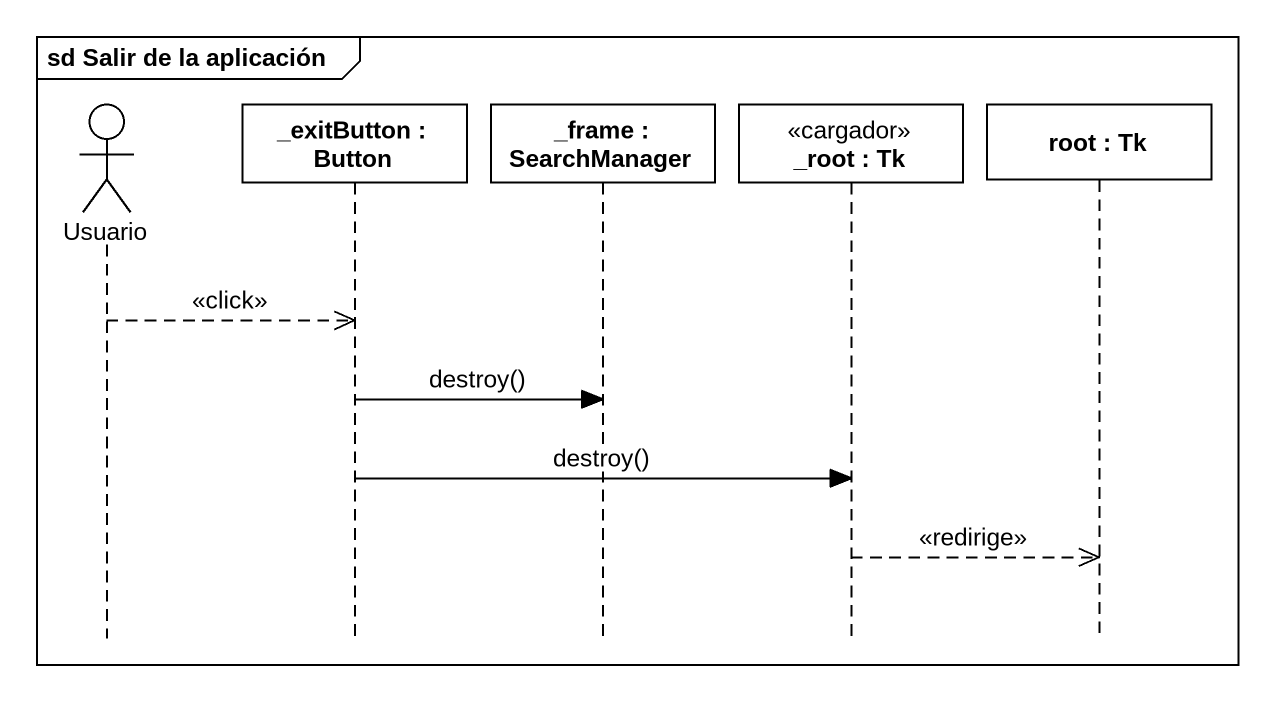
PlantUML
@startuml
mainframe sd Salir de la aplicación
hide footbox
actor Usuario
participant "_exitButton : Button" as exitButton
participant "_frame : SearchManager" as frame_
participant "_root : Tk" as root <<cargador>>
participant "root : Tk" as root_2

Usuario -->> exitButton : <<click>>
exitButton -> frame_ : destroy()
exitButton -> root : destroy()
root -->> root_2 : <<redirige>>
@enduml
